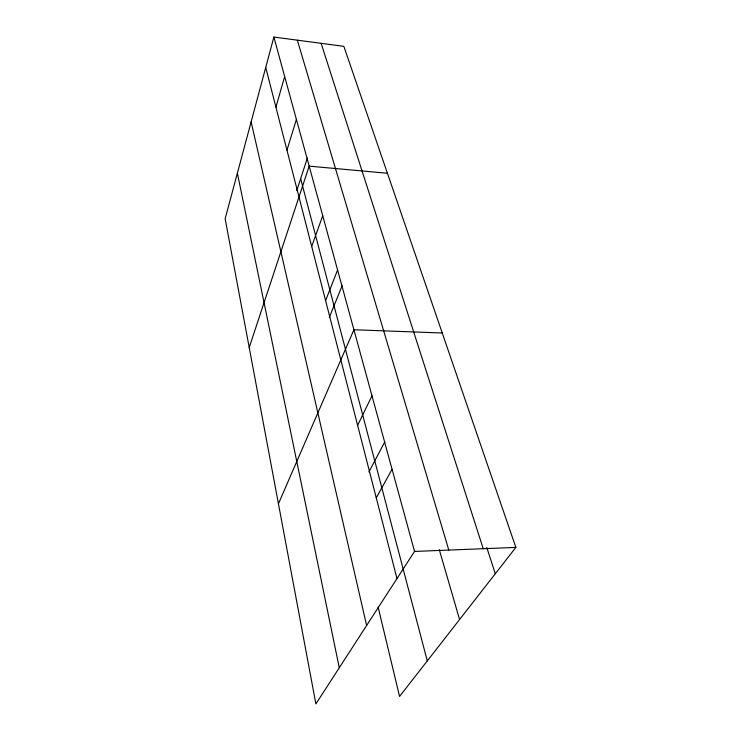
<?xml version="1.0" encoding="UTF-8"?>
<svg xmlns="http://www.w3.org/2000/svg" width="741" height="741" viewBox="0 0 741 741"><rect width="100%" height="100%" fill="white"/><g stroke="black" fill="none" stroke-linecap="round" stroke-linejoin="round"><path stroke-width="1.11" d="M273.874 37.05L225.144 218.78L315.879 703.95L414.543 551.434L273.874 37.05L343.852 46.34L515.856 547.414L399.556 696.447L378.142 607.111M275.921 107.139L284.674 76.527M286.971 150.173L296.4 119.403M296.752 190.576L307.376 158.037M249.226 347.52L309.173 166.132L387.423 173.264M311.702 246.466L322.733 215.696M325.595 300.568L337.581 270.002M329.3 317.509L342.101 285.748M278.44 503.769L353.92 329.754L442.257 332.996M357.634 425.353L371.991 395.833M368.916 471.943L384.848 441.756M376.252 497.841L392.082 469.285M414.543 551.434L515.856 547.414M486.763 547.451L495.284 573.775M321.122 43.321L483.225 548.711M297.336 40.162L448.787 550.072M439.283 549.702L459.577 619.532M300.651 178.646L427.288 660.916M265.723 67.44L396.981 578.573M251.125 121.913L366.619 625.515M237.379 173.162L339.276 667.789"/></g></svg>
